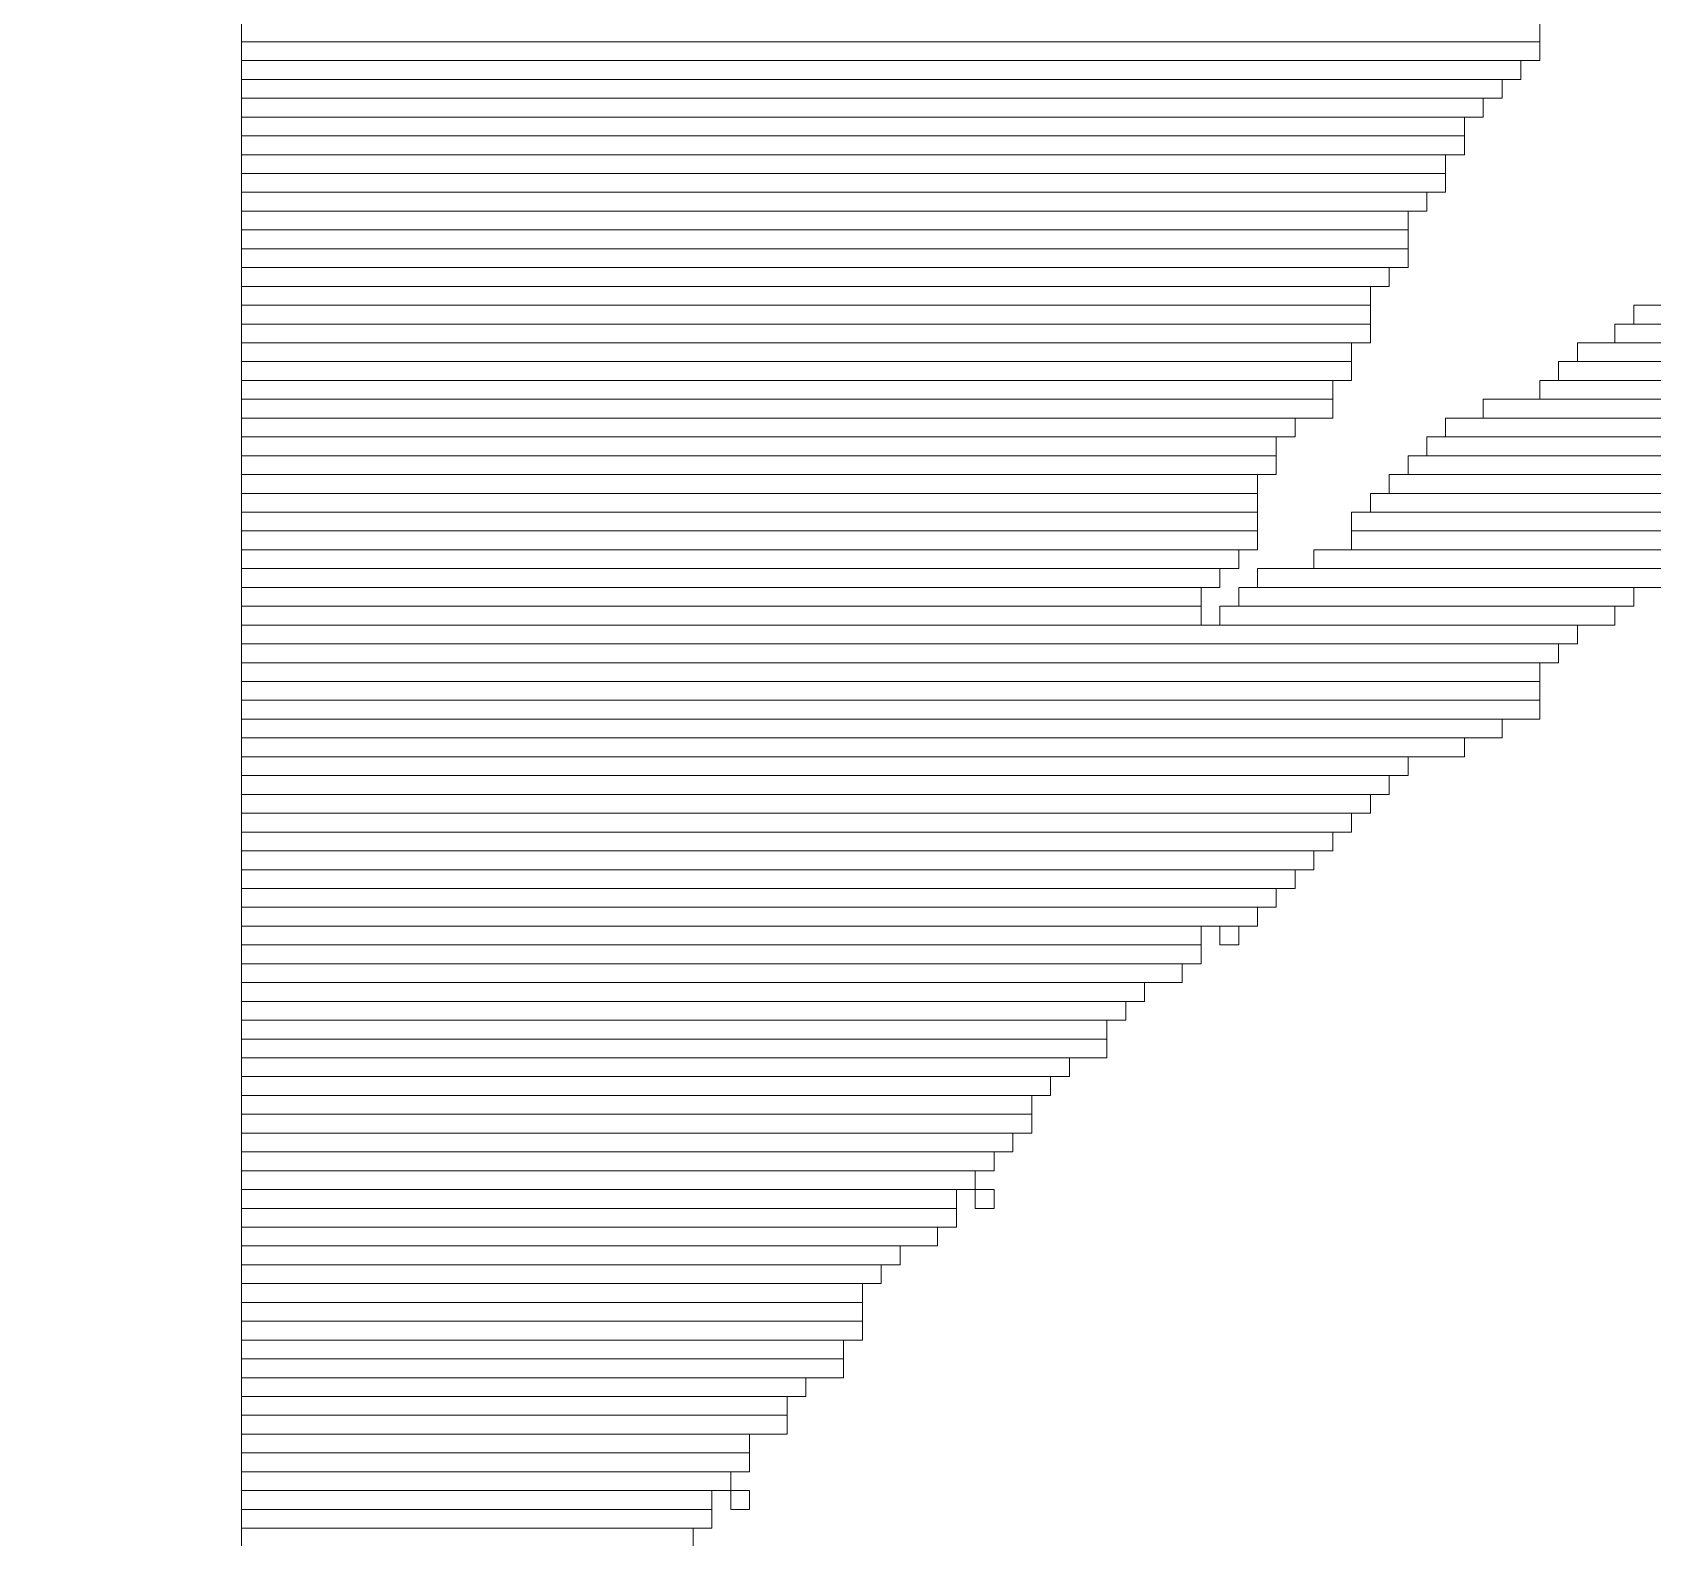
# Model space of a CAD drawing. Header units: millimetres. Extents: x -90 to 99, y -65 to 67.
# Drawn here: x 38.184 to 40.371, y -62.934 to -60.902 of the extents above; entities that cross this region are included whole.
import ezdxf

# ---------------------------------------------------------------- set-up
doc = ezdxf.new("R2010")
doc.units = ezdxf.units.MM
doc.header["$MEASUREMENT"] = 0
doc.layers.add('BG_OUTLINE', color=7, linetype='Continuous')
doc.layers.add('MA_PEN3', color=7, linetype='Continuous')

msp = doc.modelspace()

# ---------------------------------------------------------------- linework, layer by layer
at = {"layer": 'BG_OUTLINE', "color": 3, "lineweight": 9}
msp.add_open_spline([(-71.7269, -61.8795), (-71.7269, -61.8795), (-71.7343, 42.2681), (-71.7343, 42.2681), (-71.7343, 42.2681), (-71.7348, 43.0066), (-71.4419, 43.715), (-70.92, 44.2375), (-70.92, 44.2375), (-70.3982, 44.76), (-69.6866, 45.0538), (-68.9482, 45.0543), (-68.9482, 45.0543), (-68.9482, 45.0543), (75.2046, 45.0543), (75.2046, 45.0543), (75.2046, 45.0543), (76.8319, 45.0552), (78.1763, 43.7805), (78.2661, 42.1556), (78.2661, 42.1556), (78.2661, 42.1556), (78.2661, 31.2814), (78.2661, 31.2814), (78.2661, 31.2814), (78.2661, 31.2814), (72.2646, 31.2814), (72.2646, 31.2814), (72.2646, 31.2814), (72.2646, 31.2814), (72.2646, 26.9814), (72.2646, 26.9814), (72.2646, 26.9814), (72.2646, 26.9814), (78.2661, 26.9814), (78.2661, 26.9814), (78.2661, 26.9814), (78.2661, 26.9814), (78.2661, 18.6553), (78.2661, 18.6553), (78.2661, 18.6553), (78.2661, 18.6553), (72.2496, 18.6553), (72.2496, 18.6553), (72.2496, 18.6553), (72.2496, 18.6553), (72.2496, 14.3553), (72.2496, 14.3553), (72.2496, 14.3553), (72.2496, 14.3553), (78.2661, 14.3553), (78.2661, 14.3553), (78.2661, 14.3553), (78.2661, 14.3553), (78.2661, 9.255), (78.2661, 9.255), (78.2661, 9.255), (78.2661, 9.255), (72.2648, 9.255), (72.2648, 9.255), (72.2648, 9.255), (72.2648, 9.255), (72.2648, 4.955), (72.2648, 4.955), (72.2648, 4.955), (72.2648, 4.955), (78.2661, 4.955), (78.2661, 4.955), (78.2661, 4.955), (78.2661, 4.955), (78.2661, -3.3762), (78.2661, -3.3762), (78.2661, -3.3762), (78.2661, -3.3762), (72.2445, -3.3762), (72.2445, -3.3762), (72.2445, -3.3762), (72.2445, -3.3762), (72.2445, -7.6762), (72.2445, -7.6762), (72.2445, -7.6762), (72.2445, -7.6762), (78.2661, -7.6762), (78.2661, -7.6762), (78.2661, -7.6762), (78.2661, -7.6762), (78.2661, -12.7615), (78.2661, -12.7615), (78.2661, -12.7615), (78.2661, -12.7615), (72.2651, -12.7615), (72.2651, -12.7615), (72.2651, -12.7615), (72.2651, -12.7615), (72.2651, -17.0615), (72.2651, -17.0615), (72.2651, -17.0615), (72.2651, -17.0615), (78.2661, -17.0615), (78.2661, -17.0615), (78.2661, -17.0615), (78.2661, -17.0615), (78.2661, -25.4097), (78.2661, -25.4097), (78.2661, -25.4097), (78.2661, -25.4097), (72.2656, -25.4097), (72.2656, -25.4097), (72.2656, -25.4097), (72.2656, -25.4097), (72.2656, -29.7097), (72.2656, -29.7097), (72.2656, -29.7097), (72.2656, -29.7097), (78.2661, -29.7097), (78.2661, -29.7097), (78.2661, -29.7097), (78.2661, -29.7097), (78.2661, -34.793), (78.2661, -34.793), (78.2661, -34.793), (78.2661, -34.793), (72.2679, -34.793), (72.2679, -34.793), (72.2679, -34.793), (72.2679, -34.793), (72.2679, -39.0929), (72.2679, -39.0929), (72.2679, -39.0929), (72.2679, -39.0929), (78.2661, -39.0929), (78.2661, -39.0929), (78.2661, -39.0929), (78.2661, -39.0929), (78.2661, -47.4269), (78.2661, -47.4269), (78.2661, -47.4269), (78.2661, -47.4269), (72.2679, -47.4269), (72.2679, -47.4269), (72.2679, -47.4269), (72.2679, -47.4269), (72.2679, -51.7269), (72.2679, -51.7269), (72.2679, -51.7269), (72.2679, -51.7269), (78.2661, -51.7269), (78.2661, -51.7269), (78.2661, -51.7269), (78.2661, -51.7269), (78.2661, -51.8138), (78.2661, -51.8138), (78.2661, -51.8138), (78.2661, -51.8138), (78.2656, -61.8468), (78.2656, -61.8468), (78.2656, -61.8468), (78.2661, -62.6669), (77.9407, -63.4536), (77.3612, -64.0339), (77.3612, -64.0339), (76.7817, -64.6142), (75.9915, -64.9405), (75.1713, -64.941), (75.1713, -64.941), (75.1713, -64.941), (-68.6609, -64.9456), (-68.6609, -64.9456), (-68.6609, -64.9456), (-69.4735, -64.9461), (-70.2531, -64.6237), (-70.8281, -64.0495), (-70.8281, -64.0495), (-71.4031, -63.4752), (-71.7264, -62.6922), (-71.7269, -61.8795)], degree=3, knots=[0, 0, 0, 0, 0.022727, 0.022727, 0.022727, 0.022727, 0.045455, 0.045455, 0.045455, 0.045455, 0.068182, 0.068182, 0.068182, 0.068182, 0.090909, 0.090909, 0.090909, 0.090909, 0.113636, 0.113636, 0.113636, 0.113636, 0.136364, 0.136364, 0.136364, 0.136364, 0.159091, 0.159091, 0.159091, 0.159091, 0.181818, 0.181818, 0.181818, 0.181818, 0.204545, 0.204545, 0.204545, 0.204545, 0.227273, 0.227273, 0.227273, 0.227273, 0.25, 0.25, 0.25, 0.25, 0.272727, 0.272727, 0.272727, 0.272727, 0.295455, 0.295455, 0.295455, 0.295455, 0.318182, 0.318182, 0.318182, 0.318182, 0.340909, 0.340909, 0.340909, 0.340909, 0.363636, 0.363636, 0.363636, 0.363636, 0.386364, 0.386364, 0.386364, 0.386364, 0.409091, 0.409091, 0.409091, 0.409091, 0.431818, 0.431818, 0.431818, 0.431818, 0.454545, 0.454545, 0.454545, 0.454545, 0.477273, 0.477273, 0.477273, 0.477273, 0.5, 0.5, 0.5, 0.5, 0.522727, 0.522727, 0.522727, 0.522727, 0.545455, 0.545455, 0.545455, 0.545455, 0.568182, 0.568182, 0.568182, 0.568182, 0.590909, 0.590909, 0.590909, 0.590909, 0.613636, 0.613636, 0.613636, 0.613636, 0.636364, 0.636364, 0.636364, 0.636364, 0.659091, 0.659091, 0.659091, 0.659091, 0.681818, 0.681818, 0.681818, 0.681818, 0.704545, 0.704545, 0.704545, 0.704545, 0.727273, 0.727273, 0.727273, 0.727273, 0.75, 0.75, 0.75, 0.75, 0.772727, 0.772727, 0.772727, 0.772727, 0.795455, 0.795455, 0.795455, 0.795455, 0.818182, 0.818182, 0.818182, 0.818182, 0.840909, 0.840909, 0.840909, 0.840909, 0.863636, 0.863636, 0.863636, 0.863636, 0.886364, 0.886364, 0.886364, 0.886364, 0.909091, 0.909091, 0.909091, 0.909091, 0.931818, 0.931818, 0.931818, 0.931818, 0.954545, 0.954545, 0.954545, 0.954545, 0.977273, 0.977273, 0.977273, 0.977273, 1, 1, 1, 1], dxfattribs=at)
at = {"layer": 'MA_PEN3', "color": 5, "lineweight": 9}
for points in [[(38.466, -60.9151), (38.466, -60.9151), (38.466, -60.8897), (38.466, -60.8897), (38.466, -60.8897), (38.466, -60.8897), (40.2186, -60.8897), (40.2186, -60.8897), (40.2186, -60.8897), (40.2186, -60.8897), (40.2186, -60.9151), (40.2186, -60.9151), (40.2186, -60.9151), (40.2186, -60.9151), (38.466, -60.9151), (38.466, -60.9151)], [(38.466, -60.9405), (38.466, -60.9405), (38.466, -60.9151), (38.466, -60.9151), (38.466, -60.9151), (38.466, -60.9151), (40.2186, -60.9151), (40.2186, -60.9151), (40.2186, -60.9151), (40.2186, -60.9151), (40.2186, -60.9405), (40.2186, -60.9405), (40.2186, -60.9405), (40.2186, -60.9405), (38.466, -60.9405), (38.466, -60.9405)], [(38.466, -60.9659), (38.466, -60.9659), (38.466, -60.9405), (38.466, -60.9405), (38.466, -60.9405), (38.466, -60.9405), (40.1933, -60.9405), (40.1933, -60.9405), (40.1933, -60.9405), (40.1933, -60.9405), (40.1933, -60.9659), (40.1933, -60.9659), (40.1933, -60.9659), (40.1933, -60.9659), (38.466, -60.9659), (38.466, -60.9659)], [(38.466, -60.9913), (38.466, -60.9913), (38.466, -60.9659), (38.466, -60.9659), (38.466, -60.9659), (38.466, -60.9659), (40.1678, -60.9659), (40.1678, -60.9659), (40.1678, -60.9659), (40.1678, -60.9659), (40.1678, -60.9913), (40.1678, -60.9913), (40.1678, -60.9913), (40.1678, -60.9913), (38.466, -60.9913), (38.466, -60.9913)], [(38.466, -61.0167), (38.466, -61.0167), (38.466, -60.9913), (38.466, -60.9913), (38.466, -60.9913), (38.466, -60.9913), (40.1424, -60.9913), (40.1424, -60.9913), (40.1424, -60.9913), (40.1424, -60.9913), (40.1424, -61.0167), (40.1424, -61.0167), (40.1424, -61.0167), (40.1424, -61.0167), (38.466, -61.0167), (38.466, -61.0167)], [(38.466, -61.0421), (38.466, -61.0421), (38.466, -61.0167), (38.466, -61.0167), (38.466, -61.0167), (38.466, -61.0167), (40.1171, -61.0167), (40.1171, -61.0167), (40.1171, -61.0167), (40.1171, -61.0167), (40.1171, -61.0421), (40.1171, -61.0421), (40.1171, -61.0421), (40.1171, -61.0421), (38.466, -61.0421), (38.466, -61.0421)], [(38.466, -61.0675), (38.466, -61.0675), (38.466, -61.0421), (38.466, -61.0421), (38.466, -61.0421), (38.466, -61.0421), (40.1171, -61.0421), (40.1171, -61.0421), (40.1171, -61.0421), (40.1171, -61.0421), (40.1171, -61.0675), (40.1171, -61.0675), (40.1171, -61.0675), (40.1171, -61.0675), (38.466, -61.0675), (38.466, -61.0675)], [(38.466, -61.0929), (38.466, -61.0929), (38.466, -61.0675), (38.466, -61.0675), (38.466, -61.0675), (38.466, -61.0675), (40.0916, -61.0675), (40.0916, -61.0675), (40.0916, -61.0675), (40.0916, -61.0675), (40.0916, -61.0929), (40.0916, -61.0929), (40.0916, -61.0929), (40.0916, -61.0929), (38.466, -61.0929), (38.466, -61.0929)], [(38.466, -61.1183), (38.466, -61.1183), (38.466, -61.0929), (38.466, -61.0929), (38.466, -61.0929), (38.466, -61.0929), (40.0916, -61.0929), (40.0916, -61.0929), (40.0916, -61.0929), (40.0916, -61.0929), (40.0916, -61.1183), (40.0916, -61.1183), (40.0916, -61.1183), (40.0916, -61.1183), (38.466, -61.1183), (38.466, -61.1183)], [(38.466, -61.1437), (38.466, -61.1437), (38.466, -61.1183), (38.466, -61.1183), (38.466, -61.1183), (38.466, -61.1183), (40.0662, -61.1183), (40.0662, -61.1183), (40.0662, -61.1183), (40.0662, -61.1183), (40.0662, -61.1437), (40.0662, -61.1437), (40.0662, -61.1437), (40.0662, -61.1437), (38.466, -61.1437), (38.466, -61.1437)], [(38.466, -61.1691), (38.466, -61.1691), (38.466, -61.1437), (38.466, -61.1437), (38.466, -61.1437), (38.466, -61.1437), (40.0409, -61.1437), (40.0409, -61.1437), (40.0409, -61.1437), (40.0409, -61.1437), (40.0409, -61.1691), (40.0409, -61.1691), (40.0409, -61.1691), (40.0409, -61.1691), (38.466, -61.1691), (38.466, -61.1691)], [(38.466, -61.1945), (38.466, -61.1945), (38.466, -61.1691), (38.466, -61.1691), (38.466, -61.1691), (38.466, -61.1691), (40.0409, -61.1691), (40.0409, -61.1691), (40.0409, -61.1691), (40.0409, -61.1691), (40.0409, -61.1945), (40.0409, -61.1945), (40.0409, -61.1945), (40.0409, -61.1945), (38.466, -61.1945), (38.466, -61.1945)], [(38.466, -61.2199), (38.466, -61.2199), (38.466, -61.1945), (38.466, -61.1945), (38.466, -61.1945), (38.466, -61.1945), (40.0409, -61.1945), (40.0409, -61.1945), (40.0409, -61.1945), (40.0409, -61.1945), (40.0409, -61.2199), (40.0409, -61.2199), (40.0409, -61.2199), (40.0409, -61.2199), (38.466, -61.2199), (38.466, -61.2199)], [(38.466, -61.2453), (38.466, -61.2453), (38.466, -61.2199), (38.466, -61.2199), (38.466, -61.2199), (38.466, -61.2199), (40.0154, -61.2199), (40.0154, -61.2199), (40.0154, -61.2199), (40.0154, -61.2199), (40.0154, -61.2453), (40.0154, -61.2453), (40.0154, -61.2453), (40.0154, -61.2453), (38.466, -61.2453), (38.466, -61.2453)], [(38.466, -61.2707), (38.466, -61.2707), (38.466, -61.2453), (38.466, -61.2453), (38.466, -61.2453), (38.466, -61.2453), (39.99, -61.2453), (39.99, -61.2453), (39.99, -61.2453), (39.99, -61.2453), (39.99, -61.2707), (39.99, -61.2707), (39.99, -61.2707), (39.99, -61.2707), (38.466, -61.2707), (38.466, -61.2707)], [(38.466, -61.2961), (38.466, -61.2961), (38.466, -61.2707), (38.466, -61.2707), (38.466, -61.2707), (38.466, -61.2707), (39.99, -61.2707), (39.99, -61.2707), (39.99, -61.2707), (39.99, -61.2707), (39.99, -61.2961), (39.99, -61.2961), (39.99, -61.2961), (39.99, -61.2961), (38.466, -61.2961), (38.466, -61.2961)], [(40.3457, -61.2961), (40.3457, -61.2961), (40.3457, -61.2707), (40.3457, -61.2707), (40.3457, -61.2707), (40.3457, -61.2707), (41.1077, -61.2707), (41.1077, -61.2707), (41.1077, -61.2707), (41.1077, -61.2707), (41.1077, -61.2961), (41.1077, -61.2961), (41.1077, -61.2961), (41.1077, -61.2961), (40.3457, -61.2961), (40.3457, -61.2961)], [(38.466, -61.3215), (38.466, -61.3215), (38.466, -61.2961), (38.466, -61.2961), (38.466, -61.2961), (38.466, -61.2961), (39.99, -61.2961), (39.99, -61.2961), (39.99, -61.2961), (39.99, -61.2961), (39.99, -61.3215), (39.99, -61.3215), (39.99, -61.3215), (39.99, -61.3215), (38.466, -61.3215), (38.466, -61.3215)], [(40.3202, -61.3215), (40.3202, -61.3215), (40.3202, -61.2961), (40.3202, -61.2961), (40.3202, -61.2961), (40.3202, -61.2961), (41.0822, -61.2961), (41.0822, -61.2961), (41.0822, -61.2961), (41.0822, -61.2961), (41.0822, -61.3215), (41.0822, -61.3215), (41.0822, -61.3215), (41.0822, -61.3215), (40.3202, -61.3215), (40.3202, -61.3215)], [(38.466, -61.3469), (38.466, -61.3469), (38.466, -61.3215), (38.466, -61.3215), (38.466, -61.3215), (38.466, -61.3215), (39.9647, -61.3215), (39.9647, -61.3215), (39.9647, -61.3215), (39.9647, -61.3215), (39.9647, -61.3469), (39.9647, -61.3469), (39.9647, -61.3469), (39.9647, -61.3469), (38.466, -61.3469), (38.466, -61.3469)], [(40.2695, -61.3469), (40.2695, -61.3469), (40.2695, -61.3215), (40.2695, -61.3215), (40.2695, -61.3215), (40.2695, -61.3215), (41.0315, -61.3215), (41.0315, -61.3215), (41.0315, -61.3215), (41.0315, -61.3215), (41.0315, -61.3469), (41.0315, -61.3469), (41.0315, -61.3469), (41.0315, -61.3469), (40.2695, -61.3469), (40.2695, -61.3469)], [(38.466, -61.3723), (38.466, -61.3723), (38.466, -61.3469), (38.466, -61.3469), (38.466, -61.3469), (38.466, -61.3469), (39.9647, -61.3469), (39.9647, -61.3469), (39.9647, -61.3469), (39.9647, -61.3469), (39.9647, -61.3723), (39.9647, -61.3723), (39.9647, -61.3723), (39.9647, -61.3723), (38.466, -61.3723), (38.466, -61.3723)], [(40.244, -61.3723), (40.244, -61.3723), (40.244, -61.3469), (40.244, -61.3469), (40.244, -61.3469), (40.244, -61.3469), (40.9806, -61.3469), (40.9806, -61.3469), (40.9806, -61.3469), (40.9806, -61.3469), (40.9806, -61.3723), (40.9806, -61.3723), (40.9806, -61.3723), (40.9806, -61.3723), (40.244, -61.3723), (40.244, -61.3723)], [(38.466, -61.3977), (38.466, -61.3977), (38.466, -61.3723), (38.466, -61.3723), (38.466, -61.3723), (38.466, -61.3723), (39.9392, -61.3723), (39.9392, -61.3723), (39.9392, -61.3723), (39.9392, -61.3723), (39.9392, -61.3977), (39.9392, -61.3977), (39.9392, -61.3977), (39.9392, -61.3977), (38.466, -61.3977), (38.466, -61.3977)], [(40.2186, -61.3977), (40.2186, -61.3977), (40.2186, -61.3723), (40.2186, -61.3723), (40.2186, -61.3723), (40.2186, -61.3723), (40.9044, -61.3723), (40.9044, -61.3723), (40.9044, -61.3723), (40.9044, -61.3723), (40.9044, -61.3977), (40.9044, -61.3977), (40.9044, -61.3977), (40.9044, -61.3977), (40.2186, -61.3977), (40.2186, -61.3977)], [(38.466, -61.4231), (38.466, -61.4231), (38.466, -61.3977), (38.466, -61.3977), (38.466, -61.3977), (38.466, -61.3977), (39.9392, -61.3977), (39.9392, -61.3977), (39.9392, -61.3977), (39.9392, -61.3977), (39.9392, -61.4231), (39.9392, -61.4231), (39.9392, -61.4231), (39.9392, -61.4231), (38.466, -61.4231), (38.466, -61.4231)], [(40.1424, -61.4231), (40.1424, -61.4231), (40.1424, -61.3977), (40.1424, -61.3977), (40.1424, -61.3977), (40.1424, -61.3977), (40.8791, -61.3977), (40.8791, -61.3977), (40.8791, -61.3977), (40.8791, -61.3977), (40.8791, -61.4231), (40.8791, -61.4231), (40.8791, -61.4231), (40.8791, -61.4231), (40.1424, -61.4231), (40.1424, -61.4231)], [(38.466, -61.4485), (38.466, -61.4485), (38.466, -61.4231), (38.466, -61.4231), (38.466, -61.4231), (38.466, -61.4231), (39.8885, -61.4231), (39.8885, -61.4231), (39.8885, -61.4231), (39.8885, -61.4231), (39.8885, -61.4485), (39.8885, -61.4485), (39.8885, -61.4485), (39.8885, -61.4485), (38.466, -61.4485), (38.466, -61.4485)], [(40.0916, -61.4485), (40.0916, -61.4485), (40.0916, -61.4231), (40.0916, -61.4231), (40.0916, -61.4231), (40.0916, -61.4231), (40.752, -61.4231), (40.752, -61.4231), (40.752, -61.4231), (40.752, -61.4231), (40.752, -61.4485), (40.752, -61.4485), (40.752, -61.4485), (40.752, -61.4485), (40.0916, -61.4485), (40.0916, -61.4485)], [(38.466, -61.4739), (38.466, -61.4739), (38.466, -61.4485), (38.466, -61.4485), (38.466, -61.4485), (38.466, -61.4485), (39.863, -61.4485), (39.863, -61.4485), (39.863, -61.4485), (39.863, -61.4485), (39.863, -61.4739), (39.863, -61.4739), (39.863, -61.4739), (39.863, -61.4739), (38.466, -61.4739), (38.466, -61.4739)], [(40.0662, -61.4739), (40.0662, -61.4739), (40.0662, -61.4485), (40.0662, -61.4485), (40.0662, -61.4485), (40.0662, -61.4485), (40.7012, -61.4485), (40.7012, -61.4485), (40.7012, -61.4485), (40.7012, -61.4485), (40.7012, -61.4739), (40.7012, -61.4739), (40.7012, -61.4739), (40.7012, -61.4739), (40.0662, -61.4739), (40.0662, -61.4739)], [(38.466, -61.4993), (38.466, -61.4993), (38.466, -61.4739), (38.466, -61.4739), (38.466, -61.4739), (38.466, -61.4739), (39.863, -61.4739), (39.863, -61.4739), (39.863, -61.4739), (39.863, -61.4739), (39.863, -61.4993), (39.863, -61.4993), (39.863, -61.4993), (39.863, -61.4993), (38.466, -61.4993), (38.466, -61.4993)], [(40.0409, -61.4993), (40.0409, -61.4993), (40.0409, -61.4739), (40.0409, -61.4739), (40.0409, -61.4739), (40.0409, -61.4739), (40.6758, -61.4739), (40.6758, -61.4739), (40.6758, -61.4739), (40.6758, -61.4739), (40.6758, -61.4993), (40.6758, -61.4993), (40.6758, -61.4993), (40.6758, -61.4993), (40.0409, -61.4993), (40.0409, -61.4993)], [(38.466, -61.5247), (38.466, -61.5247), (38.466, -61.4993), (38.466, -61.4993), (38.466, -61.4993), (38.466, -61.4993), (39.8376, -61.4993), (39.8376, -61.4993), (39.8376, -61.4993), (39.8376, -61.4993), (39.8376, -61.5247), (39.8376, -61.5247), (39.8376, -61.5247), (39.8376, -61.5247), (38.466, -61.5247), (38.466, -61.5247)], [(40.0154, -61.5247), (40.0154, -61.5247), (40.0154, -61.4993), (40.0154, -61.4993), (40.0154, -61.4993), (40.0154, -61.4993), (40.6758, -61.4993), (40.6758, -61.4993), (40.6758, -61.4993), (40.6758, -61.4993), (40.6758, -61.5247), (40.6758, -61.5247), (40.6758, -61.5247), (40.6758, -61.5247), (40.0154, -61.5247), (40.0154, -61.5247)], [(38.466, -61.5501), (38.466, -61.5501), (38.466, -61.5247), (38.466, -61.5247), (38.466, -61.5247), (38.466, -61.5247), (39.8376, -61.5247), (39.8376, -61.5247), (39.8376, -61.5247), (39.8376, -61.5247), (39.8376, -61.5501), (39.8376, -61.5501), (39.8376, -61.5501), (39.8376, -61.5501), (38.466, -61.5501), (38.466, -61.5501)], [(39.99, -61.5501), (39.99, -61.5501), (39.99, -61.5247), (39.99, -61.5247), (39.99, -61.5247), (39.99, -61.5247), (40.625, -61.5247), (40.625, -61.5247), (40.625, -61.5247), (40.625, -61.5247), (40.625, -61.5501), (40.625, -61.5501), (40.625, -61.5501), (40.625, -61.5501), (39.99, -61.5501), (39.99, -61.5501)], [(38.466, -61.5755), (38.466, -61.5755), (38.466, -61.5501), (38.466, -61.5501), (38.466, -61.5501), (38.466, -61.5501), (39.8376, -61.5501), (39.8376, -61.5501), (39.8376, -61.5501), (39.8376, -61.5501), (39.8376, -61.5755), (39.8376, -61.5755), (39.8376, -61.5755), (39.8376, -61.5755), (38.466, -61.5755), (38.466, -61.5755)], [(39.9647, -61.5755), (39.9647, -61.5755), (39.9647, -61.5501), (39.9647, -61.5501), (39.9647, -61.5501), (39.9647, -61.5501), (40.5996, -61.5501), (40.5996, -61.5501), (40.5996, -61.5501), (40.5996, -61.5501), (40.5996, -61.5755), (40.5996, -61.5755), (40.5996, -61.5755), (40.5996, -61.5755), (39.9647, -61.5755), (39.9647, -61.5755)], [(38.466, -61.6009), (38.466, -61.6009), (38.466, -61.5755), (38.466, -61.5755), (38.466, -61.5755), (38.466, -61.5755), (39.8376, -61.5755), (39.8376, -61.5755), (39.8376, -61.5755), (39.8376, -61.5755), (39.8376, -61.6009), (39.8376, -61.6009), (39.8376, -61.6009), (39.8376, -61.6009), (38.466, -61.6009), (38.466, -61.6009)], [(39.9647, -61.6009), (39.9647, -61.6009), (39.9647, -61.5755), (39.9647, -61.5755), (39.9647, -61.5755), (39.9647, -61.5755), (40.5488, -61.5755), (40.5488, -61.5755), (40.5488, -61.5755), (40.5488, -61.5755), (40.5488, -61.6009), (40.5488, -61.6009), (40.5488, -61.6009), (40.5488, -61.6009), (39.9647, -61.6009), (39.9647, -61.6009)], [(38.466, -61.6263), (38.466, -61.6263), (38.466, -61.6009), (38.466, -61.6009), (38.466, -61.6009), (38.466, -61.6009), (39.8123, -61.6009), (39.8123, -61.6009), (39.8123, -61.6009), (39.8123, -61.6009), (39.8123, -61.6263), (39.8123, -61.6263), (39.8123, -61.6263), (39.8123, -61.6263), (38.466, -61.6263), (38.466, -61.6263)], [(39.9138, -61.6263), (39.9138, -61.6263), (39.9138, -61.6009), (39.9138, -61.6009), (39.9138, -61.6009), (39.9138, -61.6009), (40.4981, -61.6009), (40.4981, -61.6009), (40.4981, -61.6009), (40.4981, -61.6009), (40.4981, -61.6263), (40.4981, -61.6263), (40.4981, -61.6263), (40.4981, -61.6263), (39.9138, -61.6263), (39.9138, -61.6263)], [(38.466, -61.6517), (38.466, -61.6517), (38.466, -61.6263), (38.466, -61.6263), (38.466, -61.6263), (38.466, -61.6263), (39.7868, -61.6263), (39.7868, -61.6263), (39.7868, -61.6263), (39.7868, -61.6263), (39.7868, -61.6517), (39.7868, -61.6517), (39.7868, -61.6517), (39.7868, -61.6517), (38.466, -61.6517), (38.466, -61.6517)], [(39.8376, -61.6517), (39.8376, -61.6517), (39.8376, -61.6263), (39.8376, -61.6263), (39.8376, -61.6263), (39.8376, -61.6263), (40.4472, -61.6263), (40.4472, -61.6263), (40.4472, -61.6263), (40.4472, -61.6263), (40.4472, -61.6517), (40.4472, -61.6517), (40.4472, -61.6517), (40.4472, -61.6517), (39.8376, -61.6517), (39.8376, -61.6517)], [(38.466, -61.6771), (38.466, -61.6771), (38.466, -61.6517), (38.466, -61.6517), (38.466, -61.6517), (38.466, -61.6517), (39.7614, -61.6517), (39.7614, -61.6517), (39.7614, -61.6517), (39.7614, -61.6517), (39.7614, -61.6771), (39.7614, -61.6771), (39.7614, -61.6771), (39.7614, -61.6771), (38.466, -61.6771), (38.466, -61.6771)], [(39.8123, -61.6771), (39.8123, -61.6771), (39.8123, -61.6517), (39.8123, -61.6517), (39.8123, -61.6517), (39.8123, -61.6517), (40.3457, -61.6517), (40.3457, -61.6517), (40.3457, -61.6517), (40.3457, -61.6517), (40.3457, -61.6771), (40.3457, -61.6771), (40.3457, -61.6771), (40.3457, -61.6771), (39.8123, -61.6771), (39.8123, -61.6771)], [(38.466, -61.7025), (38.466, -61.7025), (38.466, -61.6771), (38.466, -61.6771), (38.466, -61.6771), (38.466, -61.6771), (39.7614, -61.6771), (39.7614, -61.6771), (39.7614, -61.6771), (39.7614, -61.6771), (39.7614, -61.7025), (39.7614, -61.7025), (39.7614, -61.7025), (39.7614, -61.7025), (38.466, -61.7025), (38.466, -61.7025)], [(39.7868, -61.7025), (39.7868, -61.7025), (39.7868, -61.6771), (39.7868, -61.6771), (39.7868, -61.6771), (39.7868, -61.6771), (40.3202, -61.6771), (40.3202, -61.6771), (40.3202, -61.6771), (40.3202, -61.6771), (40.3202, -61.7025), (40.3202, -61.7025), (40.3202, -61.7025), (40.3202, -61.7025), (39.7868, -61.7025), (39.7868, -61.7025)], [(38.466, -61.7279), (38.466, -61.7279), (38.466, -61.7025), (38.466, -61.7025), (38.466, -61.7025), (38.466, -61.7025), (40.2695, -61.7025), (40.2695, -61.7025), (40.2695, -61.7025), (40.2695, -61.7025), (40.2695, -61.7279), (40.2695, -61.7279), (40.2695, -61.7279), (40.2695, -61.7279), (38.466, -61.7279), (38.466, -61.7279)], [(38.466, -61.7533), (38.466, -61.7533), (38.466, -61.7279), (38.466, -61.7279), (38.466, -61.7279), (38.466, -61.7279), (40.244, -61.7279), (40.244, -61.7279), (40.244, -61.7279), (40.244, -61.7279), (40.244, -61.7533), (40.244, -61.7533), (40.244, -61.7533), (40.244, -61.7533), (38.466, -61.7533), (38.466, -61.7533)], [(38.466, -61.7787), (38.466, -61.7787), (38.466, -61.7533), (38.466, -61.7533), (38.466, -61.7533), (38.466, -61.7533), (40.2186, -61.7533), (40.2186, -61.7533), (40.2186, -61.7533), (40.2186, -61.7533), (40.2186, -61.7787), (40.2186, -61.7787), (40.2186, -61.7787), (40.2186, -61.7787), (38.466, -61.7787), (38.466, -61.7787)], [(38.466, -61.8041), (38.466, -61.8041), (38.466, -61.7787), (38.466, -61.7787), (38.466, -61.7787), (38.466, -61.7787), (40.2186, -61.7787), (40.2186, -61.7787), (40.2186, -61.7787), (40.2186, -61.7787), (40.2186, -61.8041), (40.2186, -61.8041), (40.2186, -61.8041), (40.2186, -61.8041), (38.466, -61.8041), (38.466, -61.8041)], [(38.466, -61.8295), (38.466, -61.8295), (38.466, -61.8041), (38.466, -61.8041), (38.466, -61.8041), (38.466, -61.8041), (40.2186, -61.8041), (40.2186, -61.8041), (40.2186, -61.8041), (40.2186, -61.8041), (40.2186, -61.8295), (40.2186, -61.8295), (40.2186, -61.8295), (40.2186, -61.8295), (38.466, -61.8295), (38.466, -61.8295)], [(38.466, -61.8549), (38.466, -61.8549), (38.466, -61.8295), (38.466, -61.8295), (38.466, -61.8295), (38.466, -61.8295), (40.1678, -61.8295), (40.1678, -61.8295), (40.1678, -61.8295), (40.1678, -61.8295), (40.1678, -61.8549), (40.1678, -61.8549), (40.1678, -61.8549), (40.1678, -61.8549), (38.466, -61.8549), (38.466, -61.8549)], [(38.466, -61.8803), (38.466, -61.8803), (38.466, -61.8549), (38.466, -61.8549), (38.466, -61.8549), (38.466, -61.8549), (40.1171, -61.8549), (40.1171, -61.8549), (40.1171, -61.8549), (40.1171, -61.8549), (40.1171, -61.8803), (40.1171, -61.8803), (40.1171, -61.8803), (40.1171, -61.8803), (38.466, -61.8803), (38.466, -61.8803)], [(38.466, -61.9057), (38.466, -61.9057), (38.466, -61.8803), (38.466, -61.8803), (38.466, -61.8803), (38.466, -61.8803), (40.0409, -61.8803), (40.0409, -61.8803), (40.0409, -61.8803), (40.0409, -61.8803), (40.0409, -61.9057), (40.0409, -61.9057), (40.0409, -61.9057), (40.0409, -61.9057), (38.466, -61.9057), (38.466, -61.9057)], [(38.466, -61.9311), (38.466, -61.9311), (38.466, -61.9057), (38.466, -61.9057), (38.466, -61.9057), (38.466, -61.9057), (40.0154, -61.9057), (40.0154, -61.9057), (40.0154, -61.9057), (40.0154, -61.9057), (40.0154, -61.9311), (40.0154, -61.9311), (40.0154, -61.9311), (40.0154, -61.9311), (38.466, -61.9311), (38.466, -61.9311)], [(38.466, -61.9565), (38.466, -61.9565), (38.466, -61.9311), (38.466, -61.9311), (38.466, -61.9311), (38.466, -61.9311), (39.99, -61.9311), (39.99, -61.9311), (39.99, -61.9311), (39.99, -61.9311), (39.99, -61.9565), (39.99, -61.9565), (39.99, -61.9565), (39.99, -61.9565), (38.466, -61.9565), (38.466, -61.9565)], [(38.466, -61.9819), (38.466, -61.9819), (38.466, -61.9565), (38.466, -61.9565), (38.466, -61.9565), (38.466, -61.9565), (39.9647, -61.9565), (39.9647, -61.9565), (39.9647, -61.9565), (39.9647, -61.9565), (39.9647, -61.9819), (39.9647, -61.9819), (39.9647, -61.9819), (39.9647, -61.9819), (38.466, -61.9819), (38.466, -61.9819)], [(38.466, -62.0073), (38.466, -62.0073), (38.466, -61.9819), (38.466, -61.9819), (38.466, -61.9819), (38.466, -61.9819), (39.9392, -61.9819), (39.9392, -61.9819), (39.9392, -61.9819), (39.9392, -61.9819), (39.9392, -62.0073), (39.9392, -62.0073), (39.9392, -62.0073), (39.9392, -62.0073), (38.466, -62.0073), (38.466, -62.0073)], [(38.466, -62.0327), (38.466, -62.0327), (38.466, -62.0073), (38.466, -62.0073), (38.466, -62.0073), (38.466, -62.0073), (39.9138, -62.0073), (39.9138, -62.0073), (39.9138, -62.0073), (39.9138, -62.0073), (39.9138, -62.0327), (39.9138, -62.0327), (39.9138, -62.0327), (39.9138, -62.0327), (38.466, -62.0327), (38.466, -62.0327)], [(38.466, -62.0581), (38.466, -62.0581), (38.466, -62.0327), (38.466, -62.0327), (38.466, -62.0327), (38.466, -62.0327), (39.8885, -62.0327), (39.8885, -62.0327), (39.8885, -62.0327), (39.8885, -62.0327), (39.8885, -62.0581), (39.8885, -62.0581), (39.8885, -62.0581), (39.8885, -62.0581), (38.466, -62.0581), (38.466, -62.0581)], [(38.466, -62.0835), (38.466, -62.0835), (38.466, -62.0581), (38.466, -62.0581), (38.466, -62.0581), (38.466, -62.0581), (39.863, -62.0581), (39.863, -62.0581), (39.863, -62.0581), (39.863, -62.0581), (39.863, -62.0835), (39.863, -62.0835), (39.863, -62.0835), (39.863, -62.0835), (38.466, -62.0835), (38.466, -62.0835)], [(38.466, -62.1089), (38.466, -62.1089), (38.466, -62.0835), (38.466, -62.0835), (38.466, -62.0835), (38.466, -62.0835), (39.8376, -62.0835), (39.8376, -62.0835), (39.8376, -62.0835), (39.8376, -62.0835), (39.8376, -62.1089), (39.8376, -62.1089), (39.8376, -62.1089), (39.8376, -62.1089), (38.466, -62.1089), (38.466, -62.1089)], [(38.466, -62.1343), (38.466, -62.1343), (38.466, -62.1089), (38.466, -62.1089), (38.466, -62.1089), (38.466, -62.1089), (39.7614, -62.1089), (39.7614, -62.1089), (39.7614, -62.1089), (39.7614, -62.1089), (39.7614, -62.1343), (39.7614, -62.1343), (39.7614, -62.1343), (39.7614, -62.1343), (38.466, -62.1343), (38.466, -62.1343)], [(39.7868, -62.1343), (39.7868, -62.1343), (39.7868, -62.1089), (39.7868, -62.1089), (39.7868, -62.1089), (39.7868, -62.1089), (39.8123, -62.1089), (39.8123, -62.1089), (39.8123, -62.1089), (39.8123, -62.1089), (39.8123, -62.1343), (39.8123, -62.1343), (39.8123, -62.1343), (39.8123, -62.1343), (39.7868, -62.1343), (39.7868, -62.1343)], [(38.466, -62.1597), (38.466, -62.1597), (38.466, -62.1343), (38.466, -62.1343), (38.466, -62.1343), (38.466, -62.1343), (39.7614, -62.1343), (39.7614, -62.1343), (39.7614, -62.1343), (39.7614, -62.1343), (39.7614, -62.1597), (39.7614, -62.1597), (39.7614, -62.1597), (39.7614, -62.1597), (38.466, -62.1597), (38.466, -62.1597)], [(38.466, -62.1851), (38.466, -62.1851), (38.466, -62.1597), (38.466, -62.1597), (38.466, -62.1597), (38.466, -62.1597), (39.7361, -62.1597), (39.7361, -62.1597), (39.7361, -62.1597), (39.7361, -62.1597), (39.7361, -62.1851), (39.7361, -62.1851), (39.7361, -62.1851), (39.7361, -62.1851), (38.466, -62.1851), (38.466, -62.1851)], [(38.466, -62.2105), (38.466, -62.2105), (38.466, -62.1851), (38.466, -62.1851), (38.466, -62.1851), (38.466, -62.1851), (39.6852, -62.1851), (39.6852, -62.1851), (39.6852, -62.1851), (39.6852, -62.1851), (39.6852, -62.2105), (39.6852, -62.2105), (39.6852, -62.2105), (39.6852, -62.2105), (38.466, -62.2105), (38.466, -62.2105)], [(38.466, -62.2359), (38.466, -62.2359), (38.466, -62.2105), (38.466, -62.2105), (38.466, -62.2105), (38.466, -62.2105), (39.6599, -62.2105), (39.6599, -62.2105), (39.6599, -62.2105), (39.6599, -62.2105), (39.6599, -62.2359), (39.6599, -62.2359), (39.6599, -62.2359), (39.6599, -62.2359), (38.466, -62.2359), (38.466, -62.2359)], [(38.466, -62.2613), (38.466, -62.2613), (38.466, -62.2359), (38.466, -62.2359), (38.466, -62.2359), (38.466, -62.2359), (39.6344, -62.2359), (39.6344, -62.2359), (39.6344, -62.2359), (39.6344, -62.2359), (39.6344, -62.2613), (39.6344, -62.2613), (39.6344, -62.2613), (39.6344, -62.2613), (38.466, -62.2613), (38.466, -62.2613)], [(38.466, -62.2867), (38.466, -62.2867), (38.466, -62.2613), (38.466, -62.2613), (38.466, -62.2613), (38.466, -62.2613), (39.6344, -62.2613), (39.6344, -62.2613), (39.6344, -62.2613), (39.6344, -62.2613), (39.6344, -62.2867), (39.6344, -62.2867), (39.6344, -62.2867), (39.6344, -62.2867), (38.466, -62.2867), (38.466, -62.2867)], [(38.466, -62.3121), (38.466, -62.3121), (38.466, -62.2867), (38.466, -62.2867), (38.466, -62.2867), (38.466, -62.2867), (39.5837, -62.2867), (39.5837, -62.2867), (39.5837, -62.2867), (39.5837, -62.2867), (39.5837, -62.3121), (39.5837, -62.3121), (39.5837, -62.3121), (39.5837, -62.3121), (38.466, -62.3121), (38.466, -62.3121)], [(38.466, -62.3375), (38.466, -62.3375), (38.466, -62.3121), (38.466, -62.3121), (38.466, -62.3121), (38.466, -62.3121), (39.5582, -62.3121), (39.5582, -62.3121), (39.5582, -62.3121), (39.5582, -62.3121), (39.5582, -62.3375), (39.5582, -62.3375), (39.5582, -62.3375), (39.5582, -62.3375), (38.466, -62.3375), (38.466, -62.3375)], [(38.466, -62.3629), (38.466, -62.3629), (38.466, -62.3375), (38.466, -62.3375), (38.466, -62.3375), (38.466, -62.3375), (39.5328, -62.3375), (39.5328, -62.3375), (39.5328, -62.3375), (39.5328, -62.3375), (39.5328, -62.3629), (39.5328, -62.3629), (39.5328, -62.3629), (39.5328, -62.3629), (38.466, -62.3629), (38.466, -62.3629)], [(38.466, -62.3883), (38.466, -62.3883), (38.466, -62.3629), (38.466, -62.3629), (38.466, -62.3629), (38.466, -62.3629), (39.5328, -62.3629), (39.5328, -62.3629), (39.5328, -62.3629), (39.5328, -62.3629), (39.5328, -62.3883), (39.5328, -62.3883), (39.5328, -62.3883), (39.5328, -62.3883), (38.466, -62.3883), (38.466, -62.3883)], [(38.466, -62.4137), (38.466, -62.4137), (38.466, -62.3883), (38.466, -62.3883), (38.466, -62.3883), (38.466, -62.3883), (39.5075, -62.3883), (39.5075, -62.3883), (39.5075, -62.3883), (39.5075, -62.3883), (39.5075, -62.4137), (39.5075, -62.4137), (39.5075, -62.4137), (39.5075, -62.4137), (38.466, -62.4137), (38.466, -62.4137)], [(38.466, -62.4391), (38.466, -62.4391), (38.466, -62.4137), (38.466, -62.4137), (38.466, -62.4137), (38.466, -62.4137), (39.482, -62.4137), (39.482, -62.4137), (39.482, -62.4137), (39.482, -62.4137), (39.482, -62.4391), (39.482, -62.4391), (39.482, -62.4391), (39.482, -62.4391), (38.466, -62.4391), (38.466, -62.4391)], [(38.466, -62.4645), (38.466, -62.4645), (38.466, -62.4391), (38.466, -62.4391), (38.466, -62.4391), (38.466, -62.4391), (39.4566, -62.4391), (39.4566, -62.4391), (39.4566, -62.4391), (39.4566, -62.4391), (39.4566, -62.4645), (39.4566, -62.4645), (39.4566, -62.4645), (39.4566, -62.4645), (38.466, -62.4645), (38.466, -62.4645)], [(38.466, -62.4899), (38.466, -62.4899), (38.466, -62.4645), (38.466, -62.4645), (38.466, -62.4645), (38.466, -62.4645), (39.4313, -62.4645), (39.4313, -62.4645), (39.4313, -62.4645), (39.4313, -62.4645), (39.4313, -62.4899), (39.4313, -62.4899), (39.4313, -62.4899), (39.4313, -62.4899), (38.466, -62.4899), (38.466, -62.4899)], [(39.4566, -62.4899), (39.4566, -62.4899), (39.4566, -62.4645), (39.4566, -62.4645), (39.4566, -62.4645), (39.4566, -62.4645), (39.482, -62.4645), (39.482, -62.4645), (39.482, -62.4645), (39.482, -62.4645), (39.482, -62.4899), (39.482, -62.4899), (39.482, -62.4899), (39.482, -62.4899), (39.4566, -62.4899), (39.4566, -62.4899)], [(38.466, -62.5153), (38.466, -62.5153), (38.466, -62.4899), (38.466, -62.4899), (38.466, -62.4899), (38.466, -62.4899), (39.4313, -62.4899), (39.4313, -62.4899), (39.4313, -62.4899), (39.4313, -62.4899), (39.4313, -62.5153), (39.4313, -62.5153), (39.4313, -62.5153), (39.4313, -62.5153), (38.466, -62.5153), (38.466, -62.5153)], [(38.466, -62.5407), (38.466, -62.5407), (38.466, -62.5153), (38.466, -62.5153), (38.466, -62.5153), (38.466, -62.5153), (39.4058, -62.5153), (39.4058, -62.5153), (39.4058, -62.5153), (39.4058, -62.5153), (39.4058, -62.5407), (39.4058, -62.5407), (39.4058, -62.5407), (39.4058, -62.5407), (38.466, -62.5407), (38.466, -62.5407)], [(38.466, -62.5661), (38.466, -62.5661), (38.466, -62.5407), (38.466, -62.5407), (38.466, -62.5407), (38.466, -62.5407), (39.3551, -62.5407), (39.3551, -62.5407), (39.3551, -62.5407), (39.3551, -62.5407), (39.3551, -62.5661), (39.3551, -62.5661), (39.3551, -62.5661), (39.3551, -62.5661), (38.466, -62.5661), (38.466, -62.5661)], [(38.466, -62.5915), (38.466, -62.5915), (38.466, -62.5661), (38.466, -62.5661), (38.466, -62.5661), (38.466, -62.5661), (39.3296, -62.5661), (39.3296, -62.5661), (39.3296, -62.5661), (39.3296, -62.5661), (39.3296, -62.5915), (39.3296, -62.5915), (39.3296, -62.5915), (39.3296, -62.5915), (38.466, -62.5915), (38.466, -62.5915)], [(38.466, -62.6169), (38.466, -62.6169), (38.466, -62.5915), (38.466, -62.5915), (38.466, -62.5915), (38.466, -62.5915), (39.3042, -62.5915), (39.3042, -62.5915), (39.3042, -62.5915), (39.3042, -62.5915), (39.3042, -62.6169), (39.3042, -62.6169), (39.3042, -62.6169), (39.3042, -62.6169), (38.466, -62.6169), (38.466, -62.6169)], [(38.466, -62.6423), (38.466, -62.6423), (38.466, -62.6169), (38.466, -62.6169), (38.466, -62.6169), (38.466, -62.6169), (39.3042, -62.6169), (39.3042, -62.6169), (39.3042, -62.6169), (39.3042, -62.6169), (39.3042, -62.6423), (39.3042, -62.6423), (39.3042, -62.6423), (39.3042, -62.6423), (38.466, -62.6423), (38.466, -62.6423)], [(38.466, -62.6677), (38.466, -62.6677), (38.466, -62.6423), (38.466, -62.6423), (38.466, -62.6423), (38.466, -62.6423), (39.3042, -62.6423), (39.3042, -62.6423), (39.3042, -62.6423), (39.3042, -62.6423), (39.3042, -62.6677), (39.3042, -62.6677), (39.3042, -62.6677), (39.3042, -62.6677), (38.466, -62.6677), (38.466, -62.6677)], [(38.466, -62.6931), (38.466, -62.6931), (38.466, -62.6677), (38.466, -62.6677), (38.466, -62.6677), (38.466, -62.6677), (39.2789, -62.6677), (39.2789, -62.6677), (39.2789, -62.6677), (39.2789, -62.6677), (39.2789, -62.6931), (39.2789, -62.6931), (39.2789, -62.6931), (39.2789, -62.6931), (38.466, -62.6931), (38.466, -62.6931)], [(38.466, -62.7185), (38.466, -62.7185), (38.466, -62.6931), (38.466, -62.6931), (38.466, -62.6931), (38.466, -62.6931), (39.2789, -62.6931), (39.2789, -62.6931), (39.2789, -62.6931), (39.2789, -62.6931), (39.2789, -62.7185), (39.2789, -62.7185), (39.2789, -62.7185), (39.2789, -62.7185), (38.466, -62.7185), (38.466, -62.7185)], [(38.466, -62.7439), (38.466, -62.7439), (38.466, -62.7185), (38.466, -62.7185), (38.466, -62.7185), (38.466, -62.7185), (39.228, -62.7185), (39.228, -62.7185), (39.228, -62.7185), (39.228, -62.7185), (39.228, -62.7439), (39.228, -62.7439), (39.228, -62.7439), (39.228, -62.7439), (38.466, -62.7439), (38.466, -62.7439)], [(38.466, -62.7693), (38.466, -62.7693), (38.466, -62.7439), (38.466, -62.7439), (38.466, -62.7439), (38.466, -62.7439), (39.2027, -62.7439), (39.2027, -62.7439), (39.2027, -62.7439), (39.2027, -62.7439), (39.2027, -62.7693), (39.2027, -62.7693), (39.2027, -62.7693), (39.2027, -62.7693), (38.466, -62.7693), (38.466, -62.7693)], [(38.466, -62.7947), (38.466, -62.7947), (38.466, -62.7693), (38.466, -62.7693), (38.466, -62.7693), (38.466, -62.7693), (39.2027, -62.7693), (39.2027, -62.7693), (39.2027, -62.7693), (39.2027, -62.7693), (39.2027, -62.7947), (39.2027, -62.7947), (39.2027, -62.7947), (39.2027, -62.7947), (38.466, -62.7947), (38.466, -62.7947)], [(38.466, -62.8201), (38.466, -62.8201), (38.466, -62.7947), (38.466, -62.7947), (38.466, -62.7947), (38.466, -62.7947), (39.1518, -62.7947), (39.1518, -62.7947), (39.1518, -62.7947), (39.1518, -62.7947), (39.1518, -62.8201), (39.1518, -62.8201), (39.1518, -62.8201), (39.1518, -62.8201), (38.466, -62.8201), (38.466, -62.8201)], [(38.466, -62.8455), (38.466, -62.8455), (38.466, -62.8201), (38.466, -62.8201), (38.466, -62.8201), (38.466, -62.8201), (39.1518, -62.8201), (39.1518, -62.8201), (39.1518, -62.8201), (39.1518, -62.8201), (39.1518, -62.8455), (39.1518, -62.8455), (39.1518, -62.8455), (39.1518, -62.8455), (38.466, -62.8455), (38.466, -62.8455)], [(38.466, -62.8709), (38.466, -62.8709), (38.466, -62.8455), (38.466, -62.8455), (38.466, -62.8455), (38.466, -62.8455), (39.1265, -62.8455), (39.1265, -62.8455), (39.1265, -62.8455), (39.1265, -62.8455), (39.1265, -62.8709), (39.1265, -62.8709), (39.1265, -62.8709), (39.1265, -62.8709), (38.466, -62.8709), (38.466, -62.8709)], [(38.466, -62.8963), (38.466, -62.8963), (38.466, -62.8709), (38.466, -62.8709), (38.466, -62.8709), (38.466, -62.8709), (39.101, -62.8709), (39.101, -62.8709), (39.101, -62.8709), (39.101, -62.8709), (39.101, -62.8963), (39.101, -62.8963), (39.101, -62.8963), (39.101, -62.8963), (38.466, -62.8963), (38.466, -62.8963)], [(39.1265, -62.8963), (39.1265, -62.8963), (39.1265, -62.8709), (39.1265, -62.8709), (39.1265, -62.8709), (39.1265, -62.8709), (39.1518, -62.8709), (39.1518, -62.8709), (39.1518, -62.8709), (39.1518, -62.8709), (39.1518, -62.8963), (39.1518, -62.8963), (39.1518, -62.8963), (39.1518, -62.8963), (39.1265, -62.8963), (39.1265, -62.8963)], [(38.466, -62.9217), (38.466, -62.9217), (38.466, -62.8963), (38.466, -62.8963), (38.466, -62.8963), (38.466, -62.8963), (39.101, -62.8963), (39.101, -62.8963), (39.101, -62.8963), (39.101, -62.8963), (39.101, -62.9217), (39.101, -62.9217), (39.101, -62.9217), (39.101, -62.9217), (38.466, -62.9217), (38.466, -62.9217)], [(38.466, -62.9471), (38.466, -62.9471), (38.466, -62.9217), (38.466, -62.9217), (38.466, -62.9217), (38.466, -62.9217), (39.0756, -62.9217), (39.0756, -62.9217), (39.0756, -62.9217), (39.0756, -62.9217), (39.0756, -62.9471), (39.0756, -62.9471), (39.0756, -62.9471), (39.0756, -62.9471), (38.466, -62.9471), (38.466, -62.9471)]]:
    msp.add_open_spline(points, degree=3, knots=[0, 0, 0, 0, 0.25, 0.25, 0.25, 0.25, 0.5, 0.5, 0.5, 0.5, 0.75, 0.75, 0.75, 0.75, 1, 1, 1, 1], dxfattribs=at)

doc.saveas('drawing.dxf')
